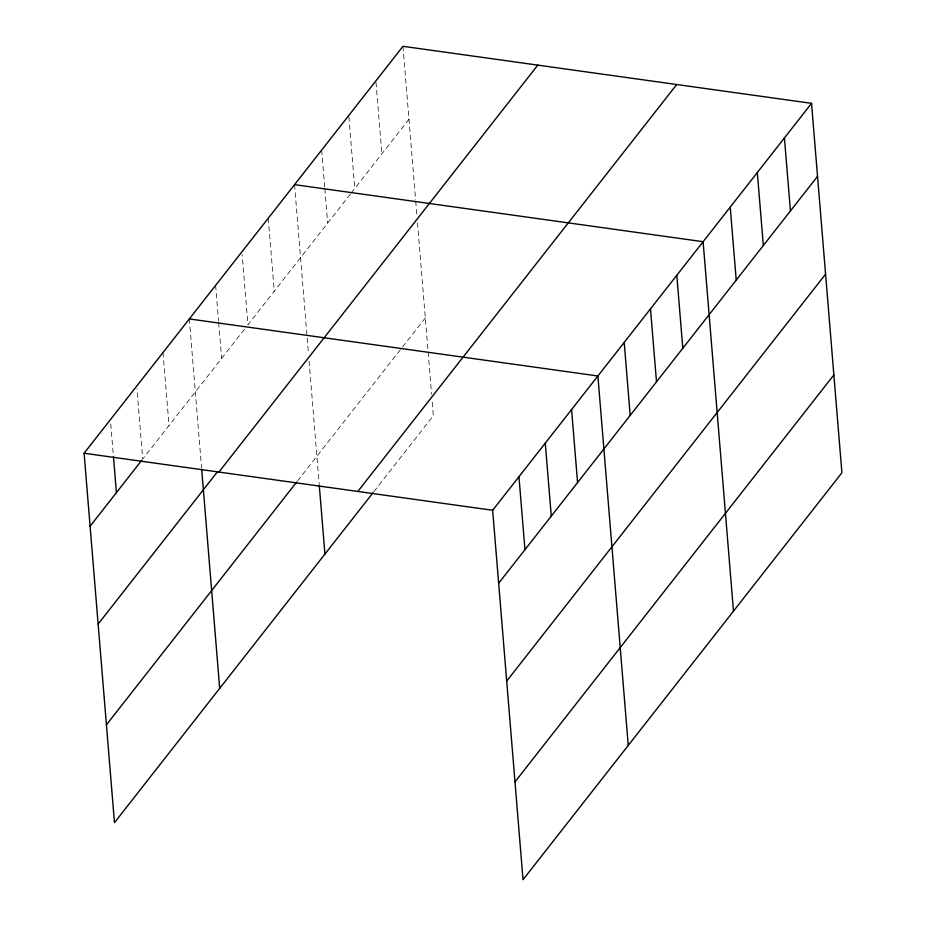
<?xml version="1.0" encoding="UTF-8"?>
<svg xmlns="http://www.w3.org/2000/svg" width="926" height="926" viewBox="0 0 926 926"><rect width="100%" height="100%" fill="white"/><g stroke="black" fill="none" stroke-linecap="round" stroke-linejoin="round"><path stroke-width="0.69" stroke-dasharray="4.63 3.47" d="M244.441 329.274L142.708 459.088L136.944 388.943M350.398 194.055L247.948 324.795L242.172 254.662M351.267 192.944L408.979 119.304M297.593 480.883L401.699 348.037M402.579 346.914L425.312 317.907M373.896 491.602L433.345 415.728L432.048 399.905M402.972 46.3L415.6 199.866M415.716 201.301L416.908 215.689M417.499 222.888L431.574 394.152M375.991 82.321L381.871 153.89M348.882 116.907L354.774 188.476M321.658 150.07L324.725 187.284M324.841 188.719L327.665 223.062M294.561 184.656L308.485 354.045M309.076 361.233L319.134 483.592M268.251 218.223L274.246 291.227M215.631 285.37L218.571 321.148M218.698 322.584L221.638 358.374M189.321 318.938L201.602 468.186M163.022 352.517L169.018 425.509M110.761 423.946L113.342 455.442"/><path stroke-width="1.39" d="M373.016 492.725L114.465 822.658L84.092 453.231L402.972 46.3L811.535 103.342L841.908 472.769L523.028 879.7L492.655 510.272L811.535 103.342M90.1 526.223L141.84 460.199M98.144 624.055L217.402 471.855M218.918 472.052L537.798 65.121M106.421 724.838L296.714 482.006M357.83 491.44L676.709 84.521M498.651 583.264L817.531 176.345M506.696 681.096L825.575 274.165M514.983 781.88L833.863 374.949M294.561 184.656L703.112 241.698L733.485 611.125M189.321 318.938L597.883 375.979L628.256 745.418M84.092 453.231L492.655 510.272M784.426 137.928L790.434 210.931M757.318 172.525L763.325 245.517M730.22 207.111L736.216 280.115M676.802 275.265L682.809 348.269M650.492 308.844L656.499 381.836M624.193 342.412L630.189 415.415M571.573 409.558L577.569 482.55M545.264 443.126L551.271 516.129M518.954 476.693L524.961 549.697M319.25 485.039L324.933 554.084M201.718 469.621L219.694 688.377M113.458 456.877L116.41 492.655"/></g></svg>
